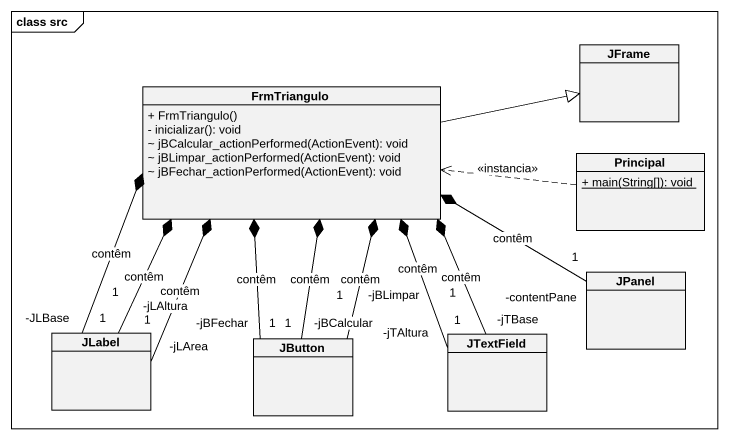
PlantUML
@startuml
mainframe class src
hide circle
hide empty members
skinparam classAttributeIconSize 0
class JFrame
class FrmTriangulo {
  + FrmTriangulo()
  - inicializar(): void
  ~ jBCalcular_actionPerformed(ActionEvent): void
  ~ jBLimpar_actionPerformed(ActionEvent): void
  ~ jBFechar_actionPerformed(ActionEvent): void
}
class Principal {
  {static} + main(String[]): void
}
class JPanel
class JLabel
class JButton
class JTextField
FrmTriangulo -right-|> JFrame
Principal .left.> FrmTriangulo : <<instancia>>
JPanel "-contentPane\n1" -left-* FrmTriangulo : contêm
JLabel "-JLBase\n1" -up-* FrmTriangulo : contêm
JLabel "-jLArea\n1" -up-* FrmTriangulo : contêm
JLabel "-jLAltura\n1" -up-* FrmTriangulo : contêm
JButton "-jBFechar\n1" -up-* FrmTriangulo : contêm
JButton "-jBCalcular\n1" -up-* FrmTriangulo : contêm
JButton "-jBLimpar\n1" -up-* FrmTriangulo : contêm
JTextField "-jTAltura\n1" -up-* FrmTriangulo : contêm
JTextField "-jTBase\n1" -up-* FrmTriangulo : contêm
@enduml
